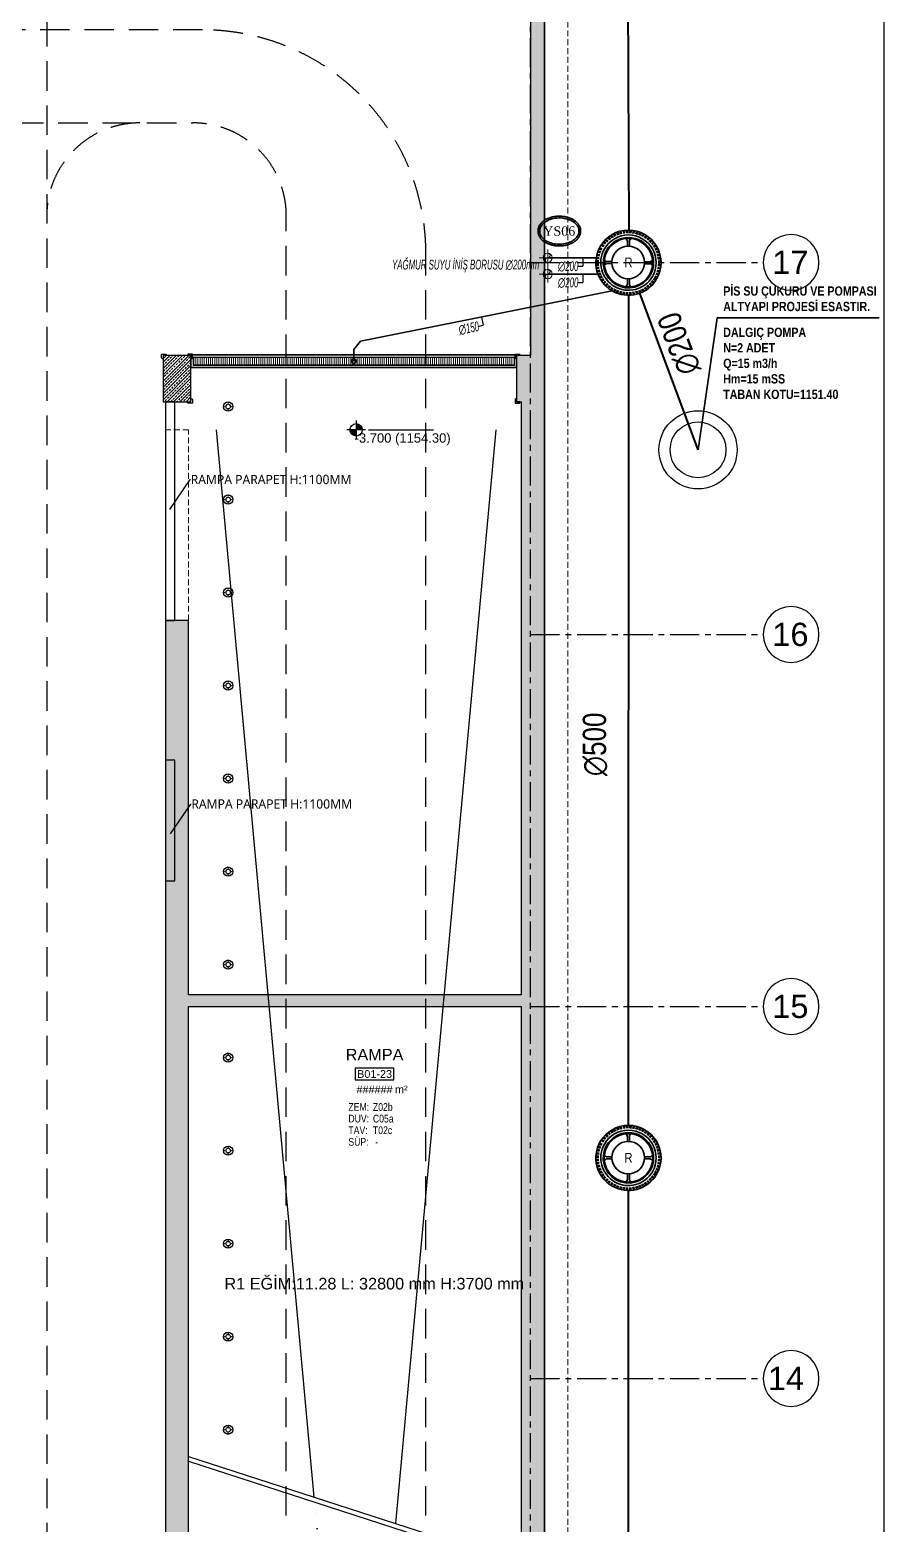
# Model space of a CAD drawing. Header units: millimetres. Extents: x -379292 to 1221486, y 92049 to 447512.
# Drawn here: x 183786 to 202148, y 189488 to 221619 of the extents above; entities that cross this region are included whole.
import ezdxf
from ezdxf import colors
from ezdxf.entities.mleader import LeaderData, LeaderLine
from ezdxf.enums import TextEntityAlignment as Align
from ezdxf.lldxf.tags import DXFTag
from ezdxf.math import Vec2, Vec3

# ---------------------------------------------------------------- set-up
doc = ezdxf.new("R2010")
doc.units = ezdxf.units.MM
for name, pattern in [('CENTER', [2, 1.25, -0.25, 0.25, -0.25]), ('DOT', [6.35, 0, -6.35]), ('HIDDEN', [9.525, 6.35, -3.175])]:
    doc.linetypes.add(name, pattern=pattern)
for name, color, linetype, lineweight in [('0-KRCN-SHT YAĞMURSUYUBORUSU-100', 3, 'PISSU_LINE50', 35), ('0-KRCN-SHT-IZGARA', 171, 'Continuous', 35), ('0-KRCN-SHT-KOLADI-YAZIYAĞMURSUYU', 4, 'Continuous', 35), ('0-KRCN-SHT-PİSSU-BORU', 220, 'PISSU_LINE50', 40), ('0-KRCN-SHT-ROGAR', 151, 'Continuous', 35), ('0-KRCN-SHT-YAZI', 31, 'Continuous', 35), ('0-KRCN-SHT-YAZI-ÇAP-PİSSU', 41, 'Continuous', 30), ('06_FORMWORK HIDDEN', 252, 'HIDDEN2', 0), ('XREF$0$05_RAIN PIPE', 3, 'Continuous', 9)]:
    doc.layers.add(name, color=color, linetype=linetype, lineweight=lineweight)
for name, color, linetype in [('04_RAIN_MANHOLE', 213, 'Continuous'), ('05_AXIS', 211, 'CENTER'), ('05_AXIS NAME', 7, 'Continuous'), ('05_CONCRETE VIEW', 142, 'Continuous'), ('05_HATCH CONCRETE', 141, 'Continuous'), ('05_HATCH SOLID-1', 252, 'Continuous'), ('05_HATCH SOLID-2', 253, 'Continuous'), ('05_MATERIAL TEXT', 112, 'Continuous'), ('05_PLAN LEVEL', 2, 'Continuous'), ('05_ROAD', 52, 'Continuous'), ('05_ROOM M2', 161, 'Continuous'), ('05_ROOM NAME', 153, 'Continuous'), ('05_ROOM NUMBER', 152, 'Continuous'), ('05_SLOPE', 91, 'Continuous'), ('05_SYMBOL', 2, 'Continuous'), ('05_TEXT 2.5', 212, 'Continuous'), ('05_TEXT 5', 7, 'Continuous')]:
    doc.layers.add(name, color=color, linetype=linetype)
doc.styles.add('CAP', font='ARIALNB.TTF')
doc.styles.add('DIM', font='arial.ttf')
doc.styles.add('MUF', font='isocpeur.ttf')
doc.styles.get("Standard").update_dxf_attribs({"font": 'segoeuil.ttf'})
doc.styles.add('TROMANT', font='arial.ttf', dxfattribs={"width": 0.8})
doc.styles.add('YAZI', font='times.ttf')
doc.styles.add('YAZI-2', font='arial.ttf', dxfattribs={"height": 2})
doc.styles.add('YAZI-3', font='arial.ttf', dxfattribs={"height": 3})
doc.styles.add('YAZI-5', font='arial.ttf', dxfattribs={"height": 5})
doc.styles.add('ÇAP-2', font='ARIALNBI.TTF')
tags = doc.linetypes.add('HIDDEN2', pattern=[0.1875, 0.125, -0.0625]).pattern_tags.tags
tags[6:7] = [DXFTag(74, 4), DXFTag(75, 0), DXFTag(340, '0'), DXFTag(46, 0.0), DXFTag(50, 0.0), DXFTag(44, 0.0), DXFTag(45, 0.0)]
tags[4:5] = [DXFTag(74, 4), DXFTag(75, 0), DXFTag(340, '0'), DXFTag(46, 0.0), DXFTag(50, 0.0), DXFTag(44, 0.0), DXFTag(45, 0.0)]
doc.linetypes.add('PISSU_LINE50', pattern='A,50,-10,["C",MUF,S=10,R=0,X=1,Y=-5],0', length=60)
pattern_1 = [(225, (905000, -3e-07), (67.351921, -67.351921), []), (225, (904932.65, -3e-07), (67.351921, -67.351921), [47.625, -23.8125])]

# ---------------------------------------------------------------- blocks, each defined once
blk = doc.blocks.new('AWAKS ADI')
at = {"layer": '05_AXIS NAME', "color": 2}
blk.add_circle((0, 0), 6, dxfattribs=at)
at = {"layer": '05_AXIS NAME', "style": 'YAZI-5'}
blk.add_attdef('AKSADI', text='', height=5, dxfattribs=at).set_placement((0, 0), align=Align.MIDDLE_CENTER)
blk = doc.blocks.new('202_Aks')
at = {"layer": '05_AXIS', "ltscale": 500}
for p, q in [((137900, -182300), (137900, 5000)), ((137900, -61500), (142900, -61500)), ((137900, -69500), (142900, -69500)), ((137900, -77500), (142900, -77500)), ((137900, -85500), (142900, -85500))]:
    blk.add_line(p, q, dxfattribs=at)
at = {"layer": '05_AXIS NAME'}
ref = blk.add_blockref('AWAKS ADI', (143500, -61500), dxfattribs=dict(at, xscale=-100, yscale=100, zscale=100))
ref.add_attrib('AKSADI', '17', dxfattribs={"height": 500, "style": 'YAZI-5'}).set_placement((143486, -61498), align=Align.MIDDLE_CENTER)
ref = blk.add_blockref('AWAKS ADI', (143500, -69500), dxfattribs=dict(at, xscale=-100, yscale=100, zscale=100))
ref.add_attrib('AKSADI', '16', dxfattribs={"height": 500, "style": 'YAZI-5'}).set_placement((143486, -69498), align=Align.MIDDLE_CENTER)
ref = blk.add_blockref('AWAKS ADI', (143500, -77500), dxfattribs=dict(at, xscale=-100, yscale=100, zscale=100))
ref.add_attrib('AKSADI', '15', dxfattribs={"height": 500, "style": 'YAZI-5'}).set_placement((143486, -77498), align=Align.MIDDLE_CENTER)
ref = blk.add_blockref('AWAKS ADI', (143500, -85500), dxfattribs=dict(at, xscale=-100, yscale=100, zscale=100))
ref.add_attrib('AKSADI', '14 ', dxfattribs={"height": 500, "style": 'YAZI-5'}).set_placement((143486, -85498), align=Align.MIDDLE_CENTER)
blk = doc.blocks.new('PLAN KOT IKILI')
at = {"layer": '05_PLAN LEVEL'}
h = blk.add_hatch(color=2, dxfattribs=at)
h.paths.add_polyline_path([(0, 2), (0, 0), (2, 0, 0.414214)])
h.paths.add_polyline_path([(0, 0), (-2, 0, 0.414214), (0, -2)])
at = {"layer": '05_PLAN LEVEL', "color": 2}
for p, q in [((3, 0), (-3, 0)), ((0, 3), (0, -3)), ((4, 0), (25, 0))]:
    blk.add_line(p, q, dxfattribs=at)
blk.add_circle((0, 0), 2, dxfattribs=at)
at = {"layer": '05_PLAN LEVEL', "style": 'YAZI-3'}
for tag, p in [('BITMISKOT', (15, 3)), ('KABAKOT', (15, -3))]:
    blk.add_attdef(tag, text='', height=3, dxfattribs=at).set_placement(p, align=Align.MIDDLE)
blk = doc.blocks.new('başlık')
at = {"layer": '05_MATERIAL TEXT', "style": 'DIM', "width": 0.8}
for s, p in [('ZEM:', (0, 50)), ('DUV:', (0, -100)), ('TAV:', (0, -250)), ('SÜP:', (0, -400))]:
    blk.add_text(s, height=100, dxfattribs=at).set_placement(p, align=Align.MIDDLE_LEFT)
blk = doc.blocks.new('MAHAL')
at = {"layer": '05_ROOM NUMBER'}
blk.add_lwpolyline([(-5.46, -10.75), (4.54, -10.75), (4.54, -7.75), (-5.46, -7.75)], close=True, dxfattribs=at)
at = {"layer": '05_HATCH SOLID-1', "xscale": 0.02, "yscale": 0.02, "zscale": 0.02}
blk.add_blockref('başlık', (-7.21, -18.75), dxfattribs=at)
at = {"layer": '05_MATERIAL TEXT', "style": 'DIM', "width": 0.8}
for tag, p in [('ZEMİN', (-0.89, -17.75)), ('TAVAN', (-0.89, -23.75)), ('DUVAR', (-0.89, -20.75)), ('SÜPÜRGELİK', (-0.89, -26.75))]:
    blk.add_attdef(tag, text='', height=2, dxfattribs=at).set_placement(p, align=Align.MIDDLE_LEFT)
at = {"layer": '05_ROOM M2', "insert": (6.45, -13.24), "char_height": 2, "attachment_point": 5, "style": 'YAZI-2'}
blk.add_mtext_dynamic_manual_height_columns('m²', width=6.9387, gutter_width=625, heights=[0], dxfattribs=at)
at = {"layer": '05_ROOM M2', "style": 'YAZI-2'}
blk.add_attdef('MAHALM2', text='', height=2, dxfattribs=at).set_placement((-0.46, -13.25), align=Align.MIDDLE_CENTER)
at = {"layer": '05_ROOM NAME', "style": 'YAZI-3'}
for tag, p in [('INGMAHALADI', (-0.46, 0.75)), ('TURMAHALADI', (-0.46, -4.25))]:
    blk.add_attdef(tag, text='', height=3, dxfattribs=at).set_placement(p, align=Align.MIDDLE_CENTER)
at = {"layer": '05_ROOM NUMBER', "style": 'YAZI-2'}
blk.add_attdef('MAHALNO', text='', height=2, dxfattribs=at).set_placement((-0.46, -9.25), align=Align.MIDDLE_CENTER)
blk = doc.blocks.new('*U72')
at = {"linetype": 'ByBlock', "ltscale": 25}
for centre, radius in [((100, 100), 100), ((25, 100), 4), ((100, 100), 50), ((100, 175), 4), ((100, 25), 4), ((175, 100), 4), ((2100, 100), 100), ((2025, 100), 4), ((2100, 100), 50), ((2100, 175), 4), ((2100, 25), 4), ((2175, 100), 4), ((4100, 100), 100), ((4025, 100), 4), ((4100, 100), 50), ((4100, 175), 4), ((4100, 25), 4), ((4175, 100), 4), ((6100, 100), 100), ((6025, 100), 4), ((6100, 100), 50), ((6100, 175), 4), ((6100, 25), 4), ((6175, 100), 4), ((8100, 100), 100), ((8025, 100), 4), ((8100, 100), 50), ((8100, 175), 4), ((8100, 25), 4), ((8175, 100), 4), ((10100, 100), 100), ((10025, 100), 4), ((10100, 100), 50), ((10100, 175), 4), ((10100, 25), 4), ((10175, 100), 4), ((12100, 100), 100), ((12025, 100), 4), ((12100, 100), 50), ((12100, 175), 4), ((12100, 25), 4), ((12175, 100), 4), ((14100, 100), 100), ((14025, 100), 4), ((14100, 100), 50), ((14100, 175), 4), ((14100, 25), 4), ((14175, 100), 4), ((16100, 100), 100), ((16025, 100), 4), ((16100, 100), 50), ((16100, 175), 4), ((16100, 25), 4), ((16175, 100), 4), ((18100, 100), 100), ((18025, 100), 4), ((18100, 100), 50), ((18100, 175), 4), ((18100, 25), 4), ((18175, 100), 4), ((20100, 100), 100), ((20025, 100), 4), ((20100, 100), 50), ((20100, 175), 4), ((20100, 25), 4), ((20175, 100), 4), ((22100, 100), 100), ((22025, 100), 4), ((22100, 100), 50), ((22100, 175), 4), ((22100, 25), 4), ((22175, 100), 4)]:
    blk.add_circle(centre, radius, dxfattribs=at)
blk = doc.blocks.new('bariyer')
at = {"color": 8, "ltscale": 25}
blk.add_lwpolyline([(0, -70), (15, -70, 0.414214), (30, -55), (30, 30), (-55, 30, 0.414214), (-70, 15), (-70, 0), (0, 0)], format="xyb", close=True, dxfattribs=at)
blk = doc.blocks.new('*U1170')
at = {"layer": '0-KRCN-SHT-IZGARA', "lineweight": 20}
h = blk.add_hatch(dxfattribs=at)
h.set_pattern_fill('_U', color=120, scale=0.05, style=0, pattern_type=0)
h.set_pattern_definition([(0, (0, 1.62906), (0, 0.05), [])])
h.paths.add_polyline_path([(0.01, 7.668), (0.19, 7.668), (0.19, 0.01), (0.01, 0.01)])
at = {"layer": '0-KRCN-SHT-IZGARA'}
blk.add_lwpolyline([(-0.05, -0.05), (0.25, -0.05), (0.25, 7.728), (-0.05, 7.728)], close=True, dxfattribs=at)
at = {"layer": '0-KRCN-SHT-IZGARA', "color": 120, "lineweight": 20}
for points in [[(0, 7.678), (0.2, 7.678), (0.2, 0), (0, 0)], [(0.01, 7.668), (0.19, 7.668), (0.19, 0.01), (0.01, 0.01)]]:
    blk.add_lwpolyline(points, close=True, dxfattribs=at)
blk = doc.blocks.new('G$CD316F46C')
at = {"layer": '0-KRCN-SHT-ROGAR'}
for p, q in [((-13.2, 44), (-14.1, 46.9)), ((-11.7, 44.4), (-12.5, 47.4)), ((-8.6, 45.1), (-9.1, 48.1)), ((-7.1, 45.4), (-7.5, 48.4)), ((-3.9, 45.8), (-4.1, 48.8)), ((-2.3, 45.9), (-2.5, 48.9)), ((0.9, 45.9), (1, 48.9)), ((2.4, 45.8), (2.6, 48.8)), ((5.6, 45.5), (6, 48.5)), ((7.2, 45.3), (7.6, 48.3)), ((10.3, 44.7), (11, 47.6)), ((11.8, 44.3), (12.6, 47.2)), ((14.9, 43.3), (15.9, 46.2)), ((-40.1, 22.3), (-42.8, 23.8)), ((-39.1, 24.2), (-41.6, 25.7)), ((-38.2, 25.5), (-40.7, 27.1)), ((-36.4, 28.1), (-38.8, 29.9)), ((-35.4, 29.3), (-37.7, 31.2)), ((-33.3, 31.7), (-35.5, 33.8)), ((-32.2, 32.8), (-34.3, 35)), ((-29.8, 35), (-31.8, 37.3)), ((-28.6, 36), (-30.5, 38.3)), ((-26.1, 37.9), (-27.8, 40.4)), ((-24.8, 38.7), (-26.4, 41.3)), ((-22, 40.4), (-23.4, 43)), ((-20.6, 41.1), (-22, 43.8)), ((-17.7, 42.4), (-18.9, 45.2)), ((-16.3, 43), (-17.3, 45.8)), ((16.3, 42.8), (17.4, 45.6)), ((19.3, 41.5), (20.6, 44.2)), ((20.7, 40.8), (22, 43.5)), ((23.5, 39.2), (25, 41.8)), ((24.8, 38.4), (26.4, 40.9)), ((27.4, 36.6), (29.2, 38.9)), ((28.6, 35.6), (30.5, 37.9)), ((31, 33.5), (33.1, 35.7)), ((32.1, 32.4), (34.3, 34.5)), ((34.3, 30), (36.6, 32)), ((35.3, 28.8), (37.6, 30.7)), ((37.2, 26.2), (39.7, 28)), ((38.1, 25), (40.6, 26.6)), ((39.7, 22.2), (42.3, 23.6)), ((-45.7, 2.7), (-48.7, 2.8)), ((-45.6, 4.2), (-48.6, 4.5)), ((-45.2, 7.4), (-48.2, 7.9)), ((-44.9, 8.9), (-47.9, 9.5)), ((-44.2, 12.1), (-47.1, 12.8)), ((-43.8, 13.5), (-46.7, 14.4)), ((-42.8, 16.6), (-45.6, 17.7)), ((-42.2, 18), (-45, 19.2)), ((-40.8, 20.9), (-43.5, 22.3)), ((40.4, 20.8), (43.1, 22.2)), ((41.7, 17.9), (44.5, 19.1)), ((42.3, 16.5), (45.1, 17.5)), ((43.3, 13.4), (46.2, 14.3)), ((43.8, 11.9), (46.7, 12.7)), ((44.5, 8.8), (47.4, 9.3)), ((44.7, 7.3), (47.7, 7.7)), ((45.1, 4.1), (48.1, 4.3)), ((45.2, 2.5), (48.2, 2.7)), ((-45.7, -0.6), (-48.7, -0.6)), ((-45.7, -2.1), (-48.7, -2.3)), ((-45.4, -5.3), (-48.4, -5.7)), ((-45.1, -6.8), (-48.1, -7.3)), ((-44.5, -10), (-47.5, -10.7)), ((-44.1, -11.5), (-47, -12.3)), ((-43.2, -14.6), (-46, -15.5)), ((-42.7, -16), (-45.5, -17.1)), ((-41.4, -19), (-44.1, -20.2)), ((-40.7, -20.3), (-43.4, -21.7)), ((40.1, -20.5), (42.8, -21.9)), ((40.8, -19.1), (43.5, -20.4)), ((42.1, -16.1), (44.9, -17.2)), ((42.6, -14.7), (45.5, -15.7)), ((43.6, -11.6), (46.5, -12.4)), ((44, -10.1), (46.9, -10.8)), ((44.6, -7), (47.6, -7.5)), ((44.8, -5.4), (47.8, -5.8)), ((45.2, -0.7), (48.2, -0.8)), ((45.2, -2.2), (48.2, -2.4)), ((-39.1, -23.2), (-41.7, -24.7)), ((-38.3, -24.5), (-40.8, -26.1)), ((-36.5, -27.1), (-38.9, -28.9)), ((-35.5, -28.3), (-37.8, -30.2)), ((-33.4, -30.7), (-35.6, -32.8)), ((-32.3, -31.8), (-34.4, -34)), ((-29.9, -34), (-31.9, -36.3)), ((-28.8, -35), (-30.6, -37.4)), ((-26.2, -36.9), (-27.9, -39.4)), ((-24.9, -37.8), (-26.5, -40.3)), ((-22.1, -39.4), (-23.6, -42.1)), ((-20.8, -40.2), (-22.1, -42.8)), ((-17.8, -41.5), (-19, -44.3)), ((-16.4, -42.1), (-17.5, -44.9)), ((-13.4, -43.1), (-14.2, -46)), ((-11.9, -43.5), (-12.6, -46.4)), ((-8.7, -44.2), (-9.3, -47.2)), ((-7.2, -44.5), (-7.7, -47.5)), ((-4, -44.9), (-4.3, -47.9)), ((-2.5, -45), (-2.6, -48)), ((0.7, -45), (0.8, -48)), ((2.3, -45), (2.5, -48)), ((5.5, -44.7), (5.9, -47.7)), ((7, -44.5), (7.5, -47.4)), ((10.2, -43.8), (10.9, -46.8)), ((11.7, -43.5), (12.5, -46.4)), ((14.7, -42.5), (15.7, -45.3)), ((16.2, -42), (17.3, -44.8)), ((19.1, -40.7), (20.4, -43.4)), ((20.5, -40), (21.9, -42.7)), ((23.3, -38.4), (24.9, -41)), ((24.7, -37.6), (26.3, -40.1)), ((27.3, -35.8), (29.1, -38.2)), ((28.5, -34.8), (30.4, -37.1)), ((30.9, -32.7), (33, -34.9)), ((32, -31.6), (34.2, -33.7)), ((34.2, -29.3), (36.5, -31.2)), ((35.2, -28.1), (37.5, -30)), ((37.1, -25.5), (39.6, -27.2)), ((38, -24.2), (40.5, -25.8))]:
    blk.add_line(p, q, dxfattribs=at)
at = {"layer": '0-KRCN-SHT-ROGAR', "color": 120}
for p, q in [((-1.7, 24.9), (-1.7, 33.1)), ((1.4, 25), (1.4, 33.1)), ((-24.9, 2), (-32.9, 2)), ((24.9, 1.9), (32.4, 1.9)), ((-25, -1.1), (-32.9, -1.1)), ((25, -1.2), (32.4, -1.2)), ((-1.8, -24.9), (-1.8, -32.2)), ((1.3, -25), (1.3, -32.2))]:
    blk.add_line(p, q, dxfattribs=at)
blk.add_circle((0, 0), 25, dxfattribs=at)
at = {"layer": '0-KRCN-SHT-ROGAR'}
for radius, start, end in [(50, 329.911, 149.911), (48.5, 104.6265, 106.5734), (48.5, 98.6265, 100.5734), (48.5, 92.6265, 94.5734), (48.5, 86.6265, 88.5734), (48.5, 80.6265, 82.5734), (48.5, 74.6265, 76.5734), (48.5, 68.6265, 70.5734), (50, 149.911, 329.911), (48.5, 151.2486, 153.1955), (48.5, 146.6265, 148.5734), (48.5, 140.6265, 142.5734), (42.5, 329.911, 149.911), (48.5, 134.6265, 136.5734), (48.5, 128.6265, 130.5734), (48.5, 122.6265, 124.5734), (48.5, 116.6265, 118.5734), (48.5, 110.6265, 112.5734), (48.5, 62.6265, 64.5734), (48.5, 56.6265, 58.5734), (48.5, 50.6265, 52.5734), (48.5, 44.6265, 46.5734), (48.5, 38.6265, 40.5734), (48.5, 32.6265, 34.5734), (48.5, 26.6265, 28.5734), (48.5, 175.2486, 177.1955), (48.5, 169.2486, 171.1955), (48.5, 163.2486, 165.1955), (48.5, 157.2486, 159.1955), (42.5, 149.911, 329.911), (38.7, 149.911, 329.911), (37.2, 149.911, 329.911), (48.5, 20.6265, 22.5734), (48.5, 14.6265, 16.5734), (48.5, 8.6265, 10.5734), (48.5, 2.6265, 4.5734), (48.5, 181.2486, 183.1955), (48.5, 187.2486, 189.1955), (48.5, 193.2486, 195.1955), (48.5, 199.2486, 201.1955), (48.5, 205.2486, 207.1955), (48.5, 332.6265, 334.5734), (48.5, 338.6265, 340.5734), (48.5, 344.6265, 346.5734), (48.5, 350.6265, 352.5734), (48.5, 356.6265, 358.5734), (48.5, 211.2486, 213.1955), (48.5, 217.2486, 219.1955), (48.5, 223.2486, 225.1955), (48.5, 229.2486, 231.1955), (48.5, 235.2486, 237.1955), (48.5, 241.2486, 243.1955), (48.5, 247.2486, 249.1955), (48.5, 289.2486, 291.1955), (48.5, 295.2486, 297.1955), (48.5, 301.2486, 303.1955), (48.5, 307.2486, 309.1955), (48.5, 313.2486, 315.1955), (48.5, 319.2486, 321.1955), (48.5, 325.2486, 327.1955), (48.5, 253.2486, 255.1955), (48.5, 259.2486, 261.1955), (48.5, 265.2486, 267.1955), (48.5, 271.2486, 273.1955), (48.5, 277.2486, 279.1955), (48.5, 283.2486, 285.1955)]:
    blk.add_arc((-0.3, 0.4), radius, start, end, dxfattribs=at)
at = {"layer": '0-KRCN-SHT-ROGAR', "color": 120}
for centre, radius, start, end in [((-0.3, 0.4), 38.7, 329.911, 149.911), ((-0.3, 0.4), 37.2, 329.911, 149.911), ((-6.2, 33.1), 4.52, 359.911, 71.7708), ((5.9, 33), 4.52, 108.3327, 179.911), ((-32.9, 6.5), 4.52, 198.0512, 269.911), ((32.4, 6.4), 4.52, 269.911, 341.7708), ((-32.9, -5.6), 4.52, 89.911, 161.4893), ((32.4, -5.7), 4.52, 18.3327, 89.911), ((-6.3, -32.2), 4.52, 288.0512, 359.911), ((5.8, -32.2), 4.52, 179.911, 251.4893)]:
    blk.add_arc(centre, radius, start, end, dxfattribs=at)
blk = doc.blocks.new('XREF$0$YIB125')
at = {"layer": 'XREF$0$05_RAIN PIPE'}
for p, q in [((-112.5, 0), (112.5, 0)), ((0, 112.5), (0, -112.5)), ((0, 0), (0, 62.5))]:
    blk.add_line(p, q, dxfattribs=at)
blk.add_circle((0, 0), 62.5, dxfattribs=at)
for centre, start, end in [((0, 31.25), 90, 270), ((0, -31.25), 270, 90)]:
    blk.add_arc(centre, 31.25, start, end, dxfattribs=at)
blk = doc.blocks.new('G$CD1210CBB')
at = {"layer": 'XREF$0$05_RAIN PIPE', "xscale": -0.08000000000000002, "yscale": 0.08000000000000002, "zscale": 0.08000000000000002}
blk.add_blockref('XREF$0$YIB125', (-9, 0), dxfattribs=at)
blk = doc.blocks.new('*U1171')
at = {"layer": '04_RAIN_MANHOLE'}
for radius in [0.7, 0.5]:
    blk.add_circle((0, 0), radius, dxfattribs=at)
blk = doc.blocks.new('A$Cbceac246')
at = {"layer": '0-KRCN-SHT YAĞMURSUYUBORUSU-100'}
for p, q in [((7296.8, 11559.9, 0), (7401.1, 11559.9, 0)), ((7296.8, 11524.9, 0), (7404.8, 11524.9, 0)), ((6894.7, 11380.5), (7435.3, 11488.8))]:
    blk.add_line(p, q, dxfattribs=at)
at = {"layer": '0-KRCN-SHT YAĞMURSUYUBORUSU-100', "ltscale": 25}
for p in [(6894.7, 11380.5), (6880, 11337.5, 0)]:
    blk.add_line(p, (6880, 11362.6, 0), dxfattribs=at)
at = {"layer": '0-KRCN-SHT YAĞMURSUYUBORUSU-100'}
blk.add_circle((6880, 11337.5, 0), 5, dxfattribs=at)
at = {"layer": '0-KRCN-SHT-KOLADI-YAZIYAĞMURSUYU', "color": 2, "linetype": 'Continuous'}
for points, knots in [([(7276, 11617.4, 0), (7276, 11617.2, 0), (7276, 11616.4, 0), (7276.1, 11615, 0), (7276.3, 11613.4, 0), (7276.6, 11612, 0), (7277, 11610.6, 0), (7277.5, 11609, 0), (7278.1, 11607.5, 0), (7278.7, 11606.4, 0), (7279.3, 11605.3, 0), (7279.9, 11604.2, 0), (7280.8, 11602.9, 0), (7281.9, 11601.4, 0), (7283, 11600.2, 0), (7284.2, 11598.8, 0), (7285.6, 11597.6, 0), (7287.1, 11596.2, 0), (7288.8, 11595, 0), (7290.5, 11593.8, 0), (7292.2, 11592.8, 0), (7293.8, 11591.9, 0), (7295.6, 11591, 0), (7297.4, 11590.2, 0), (7299.2, 11589.5, 0), (7301.1, 11588.8, 0), (7303, 11588.2, 0), (7305.2, 11587.5, 0), (7307.8, 11586.9, 0), (7310.9, 11586.3, 0), (7313.9, 11585.9, 0), (7316.7, 11585.6, 0), (7319.4, 11585.5, 0), (7322.2, 11585.4, 0), (7325.3, 11585.5, 0), (7328.4, 11585.7, 0), (7330.8, 11586, 0), (7333.1, 11586.4, 0), (7335.5, 11586.8, 0), (7338.5, 11587.5, 0), (7341, 11588.3, 0), (7343.2, 11589, 0), (7345.1, 11589.7, 0), (7346.9, 11590.5, 0), (7348.7, 11591.3, 0), (7350.4, 11592.2, 0), (7352.1, 11593.1, 0), (7353.7, 11594.1, 0), (7355.2, 11595.2, 0), (7356.4, 11596.1, 0), (7357.6, 11597.1, 0), (7358.7, 11598.1, 0), (7360.1, 11599.5, 0), (7361.1, 11600.6, 0), (7362.1, 11601.8, 0), (7363, 11603, 0), (7364, 11604.6, 0), (7364.8, 11605.9, 0), (7365.5, 11607.3, 0), (7366.1, 11608.7, 0), (7366.7, 11610.5, 0), (7367.1, 11612.1, 0), (7367.4, 11613.8, 0), (7367.6, 11615.5, 0), (7367.7, 11617.2, 0), (7367.7, 11618.6, 0), (7367.6, 11620, 0), (7367.4, 11621.5, 0), (7367, 11623.3, 0), (7366.5, 11624.9, 0), (7366, 11626.4, 0), (7365.4, 11627.7, 0), (7364.6, 11629.2, 0), (7363.7, 11630.7, 0), (7363, 11631.8, 0), (7362.2, 11632.8, 0), (7361.4, 11633.9, 0), (7360.3, 11635.1, 0), (7359, 11636.5, 0), (7357.5, 11637.8, 0), (7355.8, 11639.2, 0), (7354.1, 11640.4, 0), (7352.2, 11641.6, 0), (7350.4, 11642.7, 0), (7348.4, 11643.7, 0), (7346.4, 11644.6, 0), (7344.4, 11645.4, 0), (7342.3, 11646.2, 0), (7340.1, 11646.8, 0), (7337.9, 11647.4, 0), (7335.7, 11647.9, 0), (7333.5, 11648.4, 0), (7331.2, 11648.7, 0), (7328.9, 11649, 0), (7326.6, 11649.2, 0), (7324.2, 11649.3, 0), (7321.9, 11649.4, 0), (7319.6, 11649.3, 0), (7317.2, 11649.2, 0), (7314.9, 11649, 0), (7312.6, 11648.8, 0), (7310.3, 11648.4, 0), (7308.1, 11648, 0), (7305.9, 11647.5, 0), (7303.7, 11646.9, 0), (7301.5, 11646.2, 0), (7299.4, 11645.4, 0), (7297.6, 11644.7, 0), (7295.7, 11643.9, 0), (7293.9, 11643, 0), (7291.9, 11641.9, 0), (7290, 11640.7, 0), (7288.6, 11639.7, 0), (7287.2, 11638.6, 0), (7285.9, 11637.5, 0), (7284.3, 11636, 0), (7282.9, 11634.6, 0), (7281.8, 11633.3, 0), (7280.9, 11632.1, 0), (7280, 11630.8, 0), (7279.1, 11629.3, 0), (7278.3, 11627.8, 0), (7277.6, 11626.1, 0), (7277.1, 11624.5, 0), (7276.7, 11623, 0), (7276.4, 11621.7, 0), (7276.2, 11620.4, 0), (7276, 11618.9, 0), (7276, 11617.9, 0), (7276, 11617.4, 0)], [0, 0, 0, 0, 1.213393, 2.424731, 3.634899, 4.23988, 5.747854, 7.250616, 8.45036, 9.945499, 11.437135, 12.629243, 13.798133, 14.967487, 16.724402, 18.487549, 20.259158, 20.851938, 22.638147, 24.438355, 26.253745, 28.085062, 29.315033, 31.087836, 32.875439, 34.677188, 36.492212, 38.31946, 40.157727, 42.005688, 43.861689, 45.72323, 47.588513, 49.455685, 51.32287, 53.188197, 55.049829, 56.905238, 58.75253, 60.590234, 62.41697, 64.23149, 66.032702, 67.819704, 69.591161, 71.34787, 73.089893, 74.817612, 76.531756, 78.233427, 79.924117, 81.731887, 83.083349, 84.432203, 85.779805, 86.229051, 87.578464, 88.928884, 90.281448, 91.637578, 92.544576, 94.028807, 95.515086, 97.004987, 97.752009, 98.872791, 100.364346, 101.854398, 102.972015, 104.457375, 105.937166, 107.4132, 108.150387, 109.620499, 111.087894, 112.554447, 113.28797, 114.75558, 116.226469, 118.071935, 118.442214, 119.949008, 121.464895, 122.990853, 124.527619, 126.075699, 127.635384, 129.206763, 130.790449, 132.385639, 134.798636, 137.233957, 139.688759, 140.510874, 142.98603, 145.47066, 147.960441, 150.450946, 152.109582, 154.590556, 157.059241, 159.511881, 161.945025, 163.554876, 165.153439, 166.740617, 168.316109, 169.879765, 171.431605, 172.971836, 174.500865, 176.169212, 177.827074, 179.475797, 181.117169, 182.208516, 183.921005, 185.204671, 186.488807, 187.774709, 188.204048, 189.495096, 190.787871, 192.083344, 193.382693, 194.251852, 195.702571, 197.154698, 197.639423, 197.639423, 197.639423, 197.639423]), ([(7279.7, 11617.4, 0), (7279.7, 11616.2, 0), (7279.9, 11615, 0), (7280.4, 11611.8, 0), (7281.2, 11609.7, 0), (7283.2, 11605.9, 0), (7284.4, 11604.1, 0), (7287.8, 11600.4, 0), (7290.1, 11598.6, 0), (7296, 11594.8, 0), (7299.9, 11593, 0), (7308.2, 11590.5, 0), (7312.7, 11589.7, 0), (7321.8, 11589, 0), (7326.4, 11589.2, 0), (7335.4, 11590.5, 0), (7339.7, 11591.6, 0), (7347.7, 11594.8, 0), (7351.3, 11596.8, 0), (7355.9, 11600.5, 0), (7357.3, 11601.9, 0), (7359.7, 11604.7, 0), (7360.7, 11606.3, 0), (7362.4, 11609.6, 0), (7363.1, 11611.3, 0), (7363.9, 11614.9, 0), (7364, 11616.7, 0), (7363.8, 11620.4, 0), (7363.4, 11622.2, 0), (7362.1, 11626, 0), (7361.1, 11628, 0), (7358.4, 11631.8, 0), (7356.8, 11633.5, 0), (7351.6, 11637.9, 0), (7347.6, 11640.2, 0), (7338.5, 11643.6, 0), (7333.6, 11644.7, 0), (7323.4, 11645.8, 0), (7318.2, 11645.7, 0), (7308.1, 11644.3, 0), (7303.2, 11643, 0), (7295.8, 11639.8, 0), (7292.9, 11638.2, 0), (7287.9, 11634.5, 0), (7285.7, 11632.4, 0), (7283.1, 11628.7, 0), (7282.3, 11627.4, 0), (7281.1, 11624.7, 0), (7280.6, 11623.3, 0), (7279.9, 11620.4, 0), (7279.7, 11618.9, 0), (7279.7, 11617.4, 0)], [0, 0, 0, 0, 0.138649, 0.138649, 0.277299, 0.277299, 0.415948, 0.415948, 0.688121, 0.688121, 0.960294, 0.960294, 1.349663, 1.349663, 1.739033, 1.739033, 2.128402, 2.128402, 2.517772, 2.517772, 2.726912, 2.726912, 2.936053, 2.936053, 3.106711, 3.106711, 3.27737, 3.27737, 3.448028, 3.448028, 3.618687, 3.618687, 3.789345, 3.789345, 4.135575, 4.135575, 4.481804, 4.481804, 4.828034, 4.828034, 5.174263, 5.174263, 5.520493, 5.520493, 5.774104, 5.774104, 5.97328, 5.97328, 6.172456, 6.172456, 6.283185, 6.283185, 6.283185, 6.283185])]:
    blk.add_open_spline(points, degree=3, knots=knots, dxfattribs=at)
at = {"layer": '0-KRCN-SHT-PİSSU-BORU', "color": 5, "ltscale": 2}
for p, q in [((7472, 11619.4), (7467, 12754.4)), ((7470.5, 9694.4), (7471.2, 11479.4)), ((7620, 11147), (7494.8, 11483.8)), ((7470.7, 7767.6), (7470.4, 9554.4))]:
    blk.add_line(p, q, dxfattribs=at)
at = {"layer": '0-KRCN-SHT-YAZI', "ltscale": 25}
for p, q in [((7620, 11147), (7661, 11430.9)), ((7661, 11430.9), (8009.6, 11430.9))]:
    blk.add_line(p, q, dxfattribs=at)
at = {"layer": '0-KRCN-SHT-YAZI-ÇAP-PİSSU', "linetype": 'Continuous'}
for p, q in [((7361.1, 11541.7, 0), (7372.3, 11541.7, 0)), ((7361.1, 11541.7, 0), (7372.3, 11541.7, 0)), ((7372.3, 11559.9, 0), (7372.3, 11541.7, 0)), ((7372.3, 11559.9, 0), (7372.3, 11541.7, 0)), ((7361.1, 11506.7, 0), (7372.3, 11506.7, 0)), ((7361.1, 11506.7, 0), (7372.3, 11506.7, 0)), ((7372.3, 11524.9, 0), (7372.3, 11506.7, 0)), ((7372.3, 11524.9, 0), (7372.3, 11506.7, 0)), ((7147.1, 11412.5), (7158.1, 11414.7)), ((7147.1, 11412.5), (7158.1, 11414.7)), ((7154.5, 11432.6), (7158.1, 11414.7)), ((7154.5, 11432.6), (7158.1, 11414.7))]:
    blk.add_line(p, q, dxfattribs=at)
at = {"layer": '0-KRCN-SHT-PİSSU-BORU', "xscale": 2, "yscale": 2, "zscale": 2}
for p in [(7314.8, 11559.9, 0), (7314.8, 11524.9, 0)]:
    blk.add_blockref('G$CD1210CBB', p, dxfattribs=at)
at = {"layer": '0-KRCN-SHT-PİSSU-BORU', "xscale": -90.00000000000009, "yscale": 90.00000000000009, "zscale": 90, "rotation": 90}
blk.add_blockref('*U1170', (7225.5, 11346.5), dxfattribs=at)
at = {"layer": '0-KRCN-SHT-ROGAR', "xscale": 1.4, "yscale": 1.4, "zscale": 1.4, "rotation": 180}
for p in [(7470, 11550), (7470, 9625)]:
    blk.add_blockref('G$CD316F46C', p, dxfattribs=at)
at = {"layer": '04_RAIN_MANHOLE', "xscale": 120.0000000000001, "yscale": 120.0000000000001, "zscale": 120.0000000000001, "rotation": 165.6172787659304}
blk.add_blockref('*U1171', (7620, 11147), dxfattribs=at)
at = {"layer": '0-KRCN-SHT-KOLADI-YAZIYAĞMURSUYU', "color": 2, "style": 'YAZI'}
blk.add_text('YS06', height=20, dxfattribs=at).set_placement((7321.8, 11617.4, 0), align=Align.MIDDLE)
at = {"layer": '0-KRCN-SHT-KOLADI-YAZIYAĞMURSUYU', "linetype": 'Continuous', "style": 'ÇAP-2', "width": 0.7}
blk.add_text('YAĞMUR SUYU İNİŞ BORUSU ∅200mm', height=21, dxfattribs=at).set_placement((6962.3, 11534.8, 0))
at = {"layer": '0-KRCN-SHT-ROGAR', "style": 'TROMANT', "width": 0.8}
for p in [(7470.6, 11549.8), (7470.6, 9624.8)]:
    blk.add_text('R', height=21, dxfattribs=at).set_placement(p, align=Align.MIDDLE)
for s, rotation, p in [('∅200', 110.3764, (7579, 11375.3)), ('∅500', 90, (7398.3, 10513.7))]:
    blk.add_text(s, height=50, rotation=rotation, dxfattribs=at).set_placement(p, align=Align.MIDDLE)
at = {"layer": '0-KRCN-SHT-YAZI', "ltscale": 25, "char_height": 20, "width": 333.645, "attachment_point": 1, "rotation": 360, "style": 'CAP'}
for s, insert in [('PİS SU ÇUKURU VE POMPASI ALTYAPI PROJESİ ESASTIR.', (7674.2, 11498.5)), ('DALGIÇ POMPA\\PN=2 ADET\\PQ=15 m3/h\\PHm=15 mSS\\PTABAN KOTU=1151.40', (7674.2, 11409.7))]:
    blk.add_mtext(s, dxfattribs=dict(at, insert=insert))
at = {"layer": '0-KRCN-SHT-YAZI-ÇAP-PİSSU', "linetype": 'Continuous', "style": 'ÇAP-2', "width": 0.7}
for s, rotation, p in [('∅200', 0, (7318.8, 11541.9, 0)), ('∅200', 0, (7318.8, 11506.9, 0)), ('∅150', 11.3267, (7105.6, 11404.5))]:
    blk.add_text(s, height=21, rotation=rotation, dxfattribs=at).set_placement(p, align=Align.MIDDLE_LEFT)
blk = doc.blocks.new('OtoParkBodrumKatMimari')
at = {"layer": '05_HATCH CONCRETE'}
h = blk.add_hatch(dxfattribs=at)
h.set_pattern_fill('ANSI33', color=8, scale=15, angle=180, style=0)
h.set_pattern_definition(pattern_1)
h.paths.add_polyline_path([(96200, 177300), (96200, 177000), (96800, 177000), (96800, 177300), (104600, 177300), (104600, 177000), (105200, 177000), (105200, 177300), (113000, 177300), (113000, 177000), (113600, 177000), (113600, 177300), (121400, 177300), (121400, 177000), (122000, 177000), (122000, 177300), (127400, 177300), (127400, 177000), (128000, 177000), (128000, 177300), (135000, 177300), (135000, 177000), (135300, 177000), (135300, 172100), (135000, 172100), (135000, 171500), (135300, 171500), (135300, 164100), (135000, 164100), (135000, 163500), (135300, 163500), (135300, 156100), (135000, 156100), (135000, 155500), (135300, 155500), (135300, 148100), (135000, 148100), (135000, 147500), (135300, 147500), (135300, 144600), (135000, 144600), (135000, 144000), (135600, 144000), (135600, 144300), (142600, 144300), (142600, 144000), (142900, 144000), (142900, 140100), (142600, 140100), (142600, 139500), (142900, 139500), (142900, 132100), (142600, 132100), (142600, 131500), (142900, 131500), (142900, 127950), (142600, 127950), (142600, 127350), (142900, 127350), (142900, 124300), (142600, 124300), (142600, 123300), (142900, 123300), (142900, 113800), (142600, 113800), (142600, 112800), (142700, 112800), (142700, 100050), (135550, 100050), (135550, 108100), (135050, 108100), (135050, 83500), (135550, 83500), (135550, 99800), (142700, 99800), (142700, 78800), (142600, 78800), (142600, 77800), (142900, 77800), (142900, 68100), (142600, 68100), (142600, 67500), (143200, 67500), (143200, 144600), (135600, 144600), (135600, 177600), (71000, 177600), (71000, 177000), (71600, 177000), (71600, 177300), (79400, 177300), (79400, 177000), (80000, 177000), (80000, 177300), (87800, 177300), (87800, 177000), (88400, 177000), (88400, 177300)])
h = blk.add_hatch(dxfattribs=at)
h.set_pattern_fill('ANSI33', color=8, scale=15, angle=180, style=0)
h.set_pattern_definition(pattern_1)
h.paths.add_polyline_path([(135600, 113800), (135000, 113800), (135000, 112800), (135600, 112800)])
at = {"color": 5}
for points in [[(142900, 123300), (142900, 113800), (142600, 113800), (142600, 112800), (142700, 112800), (142700, 100050), (135550, 100050), (135550, 108100), (135050, 108100), (135050, 83500), (135550, 83500), (135550, 99800), (142700, 99800), (142700, 78800), (142600, 78800), (142600, 77800), (142900, 77800), (142900, 68100)], [(143200, 67500), (143200, 144600), (135600, 144600), (135600, 177600), (71000, 177600)]]:
    blk.add_lwpolyline(points, dxfattribs=at)
blk.add_lwpolyline([(135600, 113800), (135000, 113800), (135000, 112800), (135600, 112800)], close=True, dxfattribs=at)
at = {"layer": '05_CONCRETE VIEW', "ltscale": 25}
for points in [[(135050, 112800), (135050, 108100), (135250, 108100), (135250, 112800)], [(135050, 105100), (135050, 102500), (135250, 102500), (135250, 105100)]]:
    blk.add_lwpolyline(points, close=True, dxfattribs=at)
at = {"layer": '05_HATCH SOLID-2', "color": 251, "ltscale": 25}
blk.add_lwpolyline([(150500, -8770), (150500, 187430), (4700, 187430), (4700, 177600), (135600, 177600), (135600, 144600), (143200, 144600), (143200, 59700), (90240, -300), (70300, -300), (63119, 5881)], dxfattribs=at)
at = {"layer": '05_SLOPE'}
for points in [[(138250, 89250), (136150, 112200)], [(142150, 112200), (140000, 88680)], [(135550, 90125), (142700, 87805)], [(135550, 90020), (142700, 87700)]]:
    blk.add_lwpolyline(points, dxfattribs=at)
at = {"layer": '05_SLOPE', "linetype": 'DOT', "ltscale": 50}
blk.add_lwpolyline([(139990, 88580), (139150, 79400), (138260, 89140)], dxfattribs=at)
at = {"layer": '05_SYMBOL', "color": 252, "linetype": 'HIDDEN', "ltscale": 100}
for points in [[(132500, 166800), (132500, 53048)], [(19400, 118800), (135650, 118800)], [(137650, 88852), (137650, 116800)]]:
    blk.add_lwpolyline(points, dxfattribs=at)
for points in [[(140650, 88852), (140650, 116000, 0.414214), (135850, 120800), (128600, 120800)], [(132500, 116800, -0.414214), (134500, 118800, 1)], [(137650, 116800, 0.414214), (135650, 118800)]]:
    blk.add_lwpolyline(points, format="xyb", dxfattribs=at)
at = {"layer": '06_FORMWORK HIDDEN', "linetype": 'HIDDEN', "ltscale": 20}
for p, q in [((143700, 59511), (143700, 145100)), ((135050, 108100), (135050, 112800)), ((135250, 108100), (135250, 112800)), ((135550, 112200), (135050, 112200)), ((135550, 108100), (135550, 112200))]:
    blk.add_line(p, q, dxfattribs=at)
at = {"layer": '05_AXIS'}
blk.add_blockref('202_Aks', (5000, 177300), dxfattribs=at)
at = {"layer": '05_PLAN LEVEL'}
ref = blk.add_blockref('PLAN KOT IKILI', (139150, 112200), dxfattribs=dict(at, xscale=66.66666666666666, yscale=66.66666666666666, zscale=66.66666666666666))
ref.add_attrib('KABAKOT', '-3.700 (1154.30)', dxfattribs={"height": 200, "style": 'YAZI-3'}).set_placement((140150, 112000), align=Align.MIDDLE)
at = {"layer": '05_ROAD', "rotation": 270}
blk.add_blockref('*U72', (136300, 112800), dxfattribs=at)
at = {"layer": '05_ROOM NUMBER'}
ref = blk.add_blockref('MAHAL', (139585, 99119), dxfattribs=dict(at, xscale=83.33333333333333, yscale=83.33333333333333, zscale=83.33333333333333))
ref.add_attrib('TURMAHALADI', 'RAMPA', dxfattribs={"layer": '05_ROOM NAME', "height": 250, "style": 'YAZI-3'}).set_placement((139547, 98764), align=Align.MIDDLE_CENTER)
ref.add_attrib('MAHALNO', 'B01-23', dxfattribs={"height": 166.7, "style": 'YAZI-2'}).set_placement((139547, 98348), align=Align.MIDDLE_CENTER)
ref.add_attrib('MAHALM2', '######', dxfattribs={"layer": '05_ROOM M2', "height": 166.7, "style": 'YAZI-2'}).set_placement((139547, 98014), align=Align.MIDDLE_CENTER)
ref.add_attrib('ZEMİN', 'Z02b', dxfattribs={"layer": '05_MATERIAL TEXT', "height": 166.7, "style": 'DIM', "width": 0.8}).set_placement((139511, 97639), align=Align.MIDDLE_LEFT)
ref.add_attrib('DUVAR', 'C05a', dxfattribs={"layer": '05_MATERIAL TEXT', "height": 166.7, "style": 'DIM', "width": 0.8}).set_placement((139511, 97389), align=Align.MIDDLE_LEFT)
ref.add_attrib('TAVAN', 'T02c', dxfattribs={"layer": '05_MATERIAL TEXT', "height": 166.7, "style": 'DIM', "width": 0.8}).set_placement((139511, 97139), align=Align.MIDDLE_LEFT)
ref.add_attrib('SÜPÜRGELİK', ' -', dxfattribs={"layer": '05_MATERIAL TEXT', "height": 166.7, "style": 'DIM', "width": 0.8}).set_placement((139511, 96889), align=Align.MIDDLE_LEFT)
at = {"layer": '05_SYMBOL', "color": 8, "xscale": -1}
for p in [(135000, 113800), (142600, 113800)]:
    blk.add_blockref('bariyer', p, dxfattribs=at)
at = {"layer": '05_SYMBOL', "color": 8}
blk.add_blockref('bariyer', (135600, 113800), dxfattribs=at)
at = {"layer": '05_SYMBOL', "color": 8, "xscale": -1, "rotation": 180}
blk.add_blockref('bariyer', (135600, 112800), dxfattribs=at)
at = {"layer": '05_SYMBOL', "color": 8, "rotation": 180}
blk.add_blockref('bariyer', (142600, 112800), dxfattribs=at)
at = {"layer": '05_TEXT 2.5', "insert": (136320, 93965), "char_height": 250, "attachment_point": 1, "style": 'DIM'}
blk.add_mtext_dynamic_manual_height_columns('R1 EĞİM:11.28 L: 32800 mm H:3700 mm', width=10782.68, gutter_width=625, heights=[0], dxfattribs=at)
at = {"layer": '05_TEXT 5'}
ml = blk.add_multileader_mtext('Standard', dxfattribs=at)
ml.set_content('RAMPA PARAPET H:1100MM', color=256)
ml.set_leader_properties()
ml.build(insert=Vec2(0, 0))
ctx = ml.context
ctx.base_point, ctx.char_height, ctx.plane_origin = Vec3(135592, 111131), 200, Vec3(135143, 110485)
notes = []
notes.append((ctx, [(0, (1, 1, 0), (135584, 111131), (1, 0), 8, [(0, [(135143, 110485)], 0, [])])]))
ctx.mtext.insert, ctx.mtext.flow_direction = Vec3(135594, 111232), 5
ml = blk.add_multileader_mtext('Standard', dxfattribs=at)
ml.set_content('RAMPA PARAPET H:1100MM', color=256)
ml.set_leader_properties()
ml.build(insert=Vec2(0, 0))
ctx = ml.context
ctx.base_point, ctx.char_height, ctx.plane_origin = Vec3(135606, 104153), 200, Vec3(135158, 103508)
notes.append((ctx, [(0, (1, 1, 0), (135598, 104153), (1, 0), 8, [(0, [(135158, 103508)], 0, [])])]))
ctx.mtext.insert, ctx.mtext.flow_direction = Vec3(135608, 104255), 5
for ctx, leaders in notes:
    for number, flags, end, landing, length, lines in leaders:
        leader = LeaderData()
        leader.index, (leader.has_last_leader_line, leader.has_dogleg_vector, leader.attachment_direction) = number, flags
        leader.last_leader_point, leader.dogleg_vector, leader.dogleg_length = Vec3(end), Vec3(landing), length
        for number, points, colour, breaks in lines:
            line = LeaderLine()
            line.index, line.vertices, line.color, line.breaks = number, Vec3.list(points), colors.encode_raw_color(colour), breaks
            leader.lines.append(line)
        ctx.leaders.append(leader)

msp = doc.modelspace()

# ---------------------------------------------------------------- block references
at = {"color": 8}
msp.add_blockref('OtoParkBodrumKatMimari', (51648, 100818.8), dxfattribs=at)

# ---------------------------------------------------------------- next in the draw order: block references
at = {"color": 30, "xscale": 10, "yscale": 10, "zscale": 10}
msp.add_blockref('A$Cbceac246', (121948, 101118.8), dxfattribs=at)

doc.saveas('drawing.dxf')
